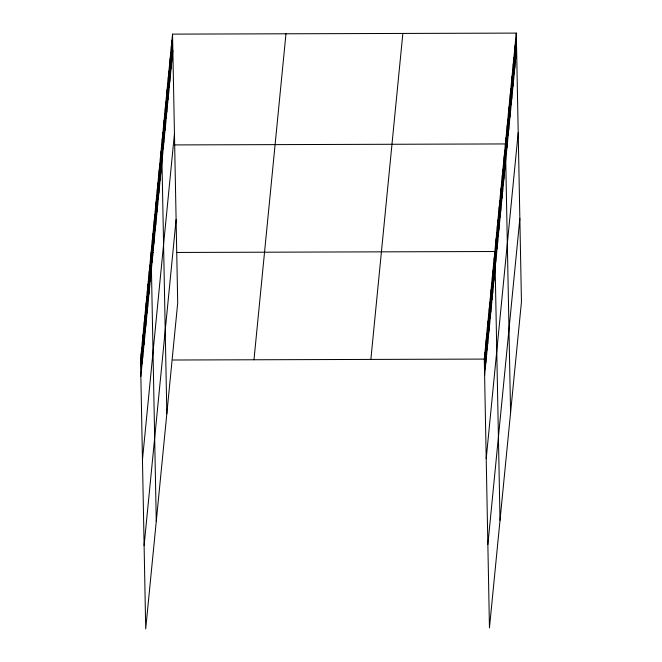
<?xml version="1.0" encoding="UTF-8"?>
<svg xmlns="http://www.w3.org/2000/svg" width="662" height="662" viewBox="0 0 662 662"><rect width="100%" height="100%" fill="white"/><g stroke="black" fill="none" stroke-linecap="round" stroke-linejoin="round"><path stroke-width="0.99" d="M172.542 34.126L177.706 302.915L145.706 628.9L140.551 360.111L172.542 34.126L516.294 33.1L521.449 301.889L489.458 627.874L484.294 359.085L516.294 33.1M140.857 376.372L172.856 50.395M142.462 459.709L174.454 133.724M144.109 545.571L176.1 219.585M253.985 359.772L285.976 33.787M370.861 359.425L402.852 33.439M484.609 375.346L516.6 49.369M486.206 458.683L518.205 132.698M487.861 544.536L519.852 218.559M163.688 144.953L161.66 144.961L166.824 413.75M174.834 144.92L505.412 143.935L510.576 412.724M153.129 252.528L151.11 252.536L156.265 521.325M176.423 252.462L494.853 251.51L500.017 520.299M140.551 360.111L142.57 360.103M172.956 360.012L484.294 359.085M515.69 39.257L515.996 55.525M515.086 45.413L515.392 61.682M514.482 51.57L514.788 67.838M513.878 57.726L514.184 73.995M513.273 63.891L513.58 80.152M512.661 70.048L512.976 86.308M512.057 76.204L512.371 92.465M511.453 82.361L511.767 98.621M510.849 88.518L511.163 104.778M510.245 94.674L510.559 110.943M509.641 100.831L509.955 117.1M509.037 106.987L509.351 123.256M508.433 113.144L508.747 129.413M507.828 119.301L508.143 135.569M507.224 125.466L507.539 141.726M506.62 131.622L506.935 147.883M506.016 137.779L506.331 154.039M504.792 150.266L505.106 166.526M504.171 156.588L504.485 172.856M503.55 162.918L503.865 179.187M502.93 169.249L503.244 185.509M502.309 175.571L502.623 191.839M501.688 181.901L502.003 198.17M501.068 188.231L501.374 204.492M500.447 194.562L500.753 210.822M499.827 200.884L500.133 217.153M499.206 207.214L499.512 223.475M498.585 213.545L498.891 229.805M497.956 219.867L498.271 236.135M497.336 226.197L497.65 242.466M496.715 232.528L497.03 248.788M496.095 238.85L496.409 255.118M495.474 245.18L495.788 261.449M494.233 257.841L494.547 274.101M493.612 264.163L493.926 280.431M492.991 270.493L493.306 286.762M492.371 276.824L492.685 293.084M491.75 283.146L492.065 299.414M491.13 289.476L491.444 305.745M490.509 295.806L490.823 312.067M489.888 302.129L490.203 318.397M489.268 308.459L489.582 324.728M488.647 314.789L488.953 331.05M488.026 321.12L488.333 337.38M487.406 327.442L487.712 343.71M486.785 333.772L487.091 350.041M486.165 340.103L486.471 356.363M485.536 346.425L485.85 362.693M484.915 352.755L485.229 369.024M171.938 40.283L172.252 56.551M171.334 46.439L171.648 62.708M170.73 52.596L171.044 68.865M170.126 58.752L170.44 75.021M169.522 64.917L169.836 81.178M168.918 71.074L169.232 87.334M168.314 77.231L168.62 93.491M167.709 83.387L168.016 99.648M167.105 89.544L167.412 105.812M166.501 95.7L166.807 111.969M165.897 101.857L166.203 118.126M165.293 108.014L165.599 124.282M164.689 114.17L164.995 130.439M164.085 120.335L164.391 136.595M163.481 126.492L163.787 142.752M162.869 132.648L163.183 148.909M162.264 138.805L162.579 155.065M161.04 151.292L161.354 167.552M160.419 157.614L160.734 173.883M159.799 163.944L160.113 180.213M159.178 170.275L159.492 186.535M158.557 176.597L158.872 192.865M157.937 182.927L158.251 199.196M157.316 189.258L157.63 205.518M156.695 195.588L157.01 211.848M156.075 201.91L156.389 218.179M155.454 208.24L155.769 224.509M154.834 214.571L155.148 230.831M154.213 220.893L154.527 237.162M153.592 227.223L153.898 243.492M152.972 233.554L153.278 249.814M152.351 239.876L152.657 256.144M151.73 246.206L152.037 262.475M150.481 258.867L150.795 275.127M149.86 265.189L150.175 281.458M149.24 271.519L149.554 287.788M148.619 277.85L148.933 294.11M147.998 284.172L148.313 300.44M147.378 290.502L147.692 306.771M146.757 296.833L147.072 313.093M146.136 303.163L146.451 319.423M145.516 309.485L145.83 325.754M144.895 315.815L145.21 332.076M144.275 322.146L144.589 338.406M143.654 328.468L143.968 344.737M143.033 334.798L143.348 351.067M142.413 341.129L142.727 357.389M141.792 347.451L142.098 363.719M141.172 353.781L141.478 370.05"/></g></svg>
